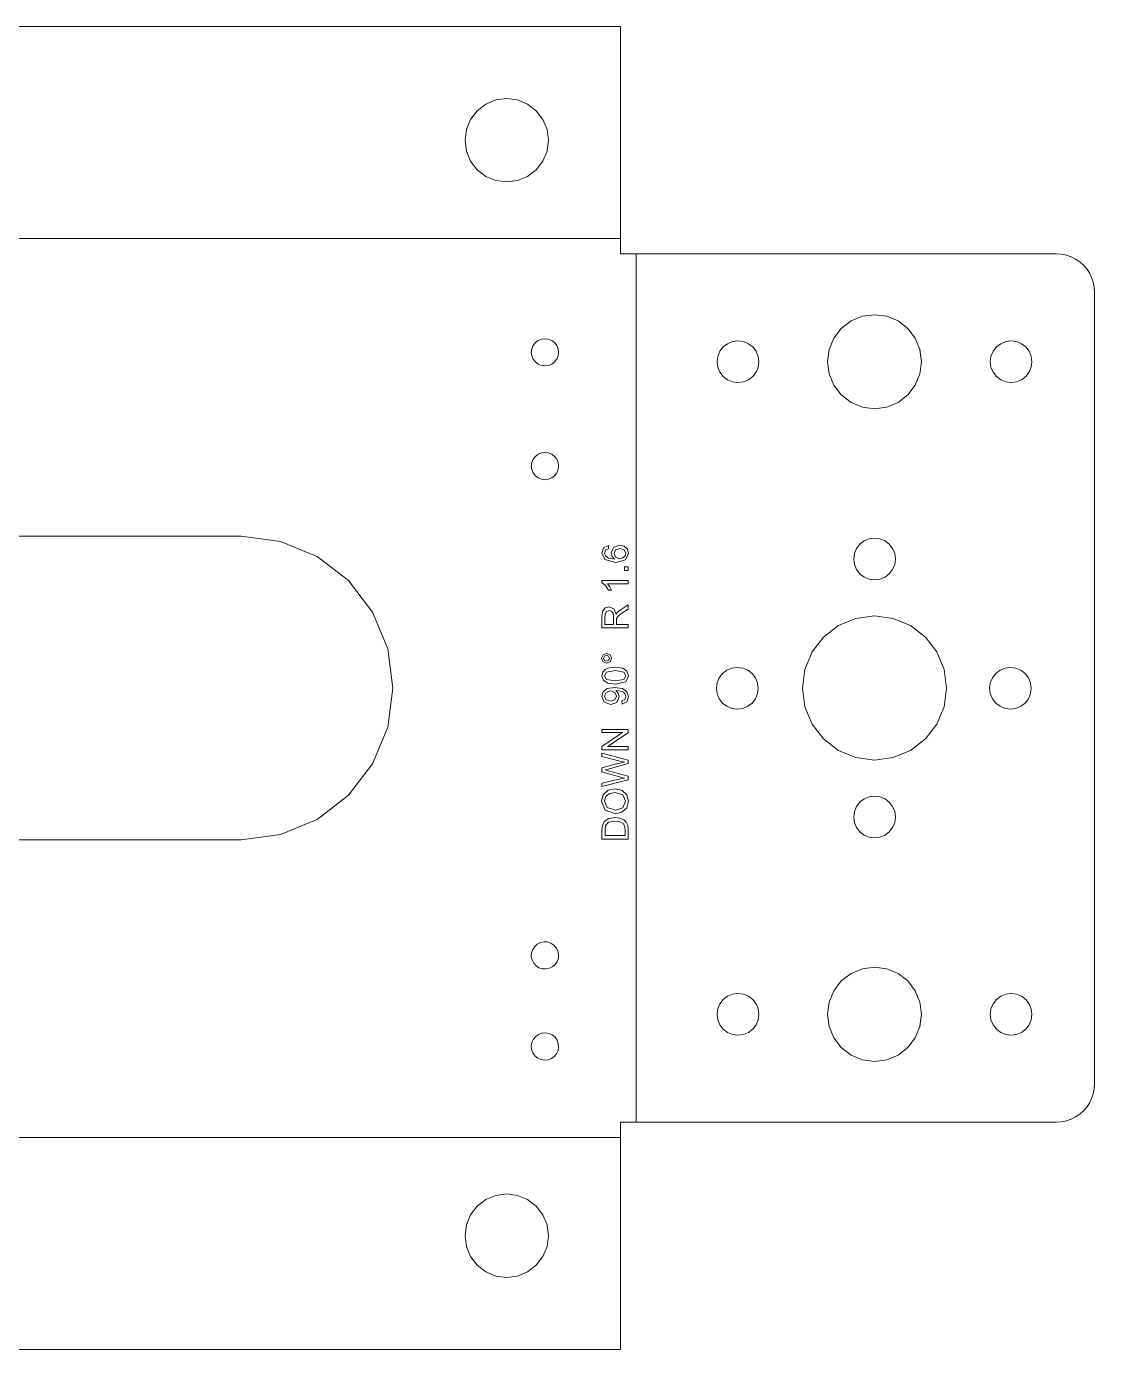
# Model space of a CAD drawing. Header units: millimetres. Extents: x 5 to 3562, y -58 to 420.
# Drawn here: x 2388.3 to 2529.1, y 11.5 to 185.9 of the extents above; entities that cross this region are included whole.
import ezdxf

# ---------------------------------------------------------------- set-up
doc = ezdxf.new("R2010")
doc.units = ezdxf.units.MM
doc.layers.add('Layer0', color=7, linetype='BYLAYER', lineweight=5, true_color=0xffffff)

msp = doc.modelspace()

# ---------------------------------------------------------------- linework, layer by layer
at = {"layer": 'Layer0'}
for p, q in [((2466.6, 185.89), (2016.6, 185.89)), ((2466.6, 185.89), (2466.6, 157.94)), ((2450.17, 176.2), (2448.85, 175.65)), ((2451.6, 176.39), (2450.17, 176.2)), ((2453.02, 176.2), (2451.6, 176.39)), ((2454.35, 175.65), (2453.02, 176.2)), ((2447.71, 174.78), (2446.83, 173.64)), ((2448.85, 175.65), (2447.71, 174.78)), ((2455.49, 174.78), (2454.35, 175.65)), ((2456.36, 173.64), (2455.49, 174.78)), ((2446.83, 173.64), (2446.28, 172.31)), ((2456.91, 172.31), (2456.36, 173.64)), ((2446.28, 172.31), (2446.1, 170.89)), ((2446.1, 170.89), (2446.28, 169.46)), ((2457.1, 170.89), (2456.91, 172.31)), ((2456.91, 169.46), (2457.1, 170.89)), ((2446.28, 169.46), (2446.83, 168.14)), ((2456.36, 168.14), (2456.91, 169.46)), ((2446.83, 168.14), (2447.71, 167)), ((2455.49, 167), (2456.36, 168.14)), ((2447.71, 167), (2448.85, 166.12)), ((2448.85, 166.12), (2450.17, 165.57)), ((2453.02, 165.57), (2454.35, 166.12)), ((2454.35, 166.12), (2455.49, 167)), ((2450.17, 165.57), (2451.6, 165.39)), ((2451.6, 165.39), (2453.02, 165.57)), ((2466.6, 157.94), (2466.6, 155.9)), ((2466.6, 155.9), (2468.64, 155.9)), ((2468.64, 155.9), (2524.08, 155.9)), ((2524.73, 155.86), (2524.08, 155.9)), ((2525.38, 155.73), (2524.73, 155.86)), ((2525.99, 155.52), (2525.38, 155.73)), ((2526.58, 155.23), (2525.99, 155.52)), ((2527.13, 154.87), (2526.58, 155.23)), ((2527.62, 154.44), (2527.13, 154.87)), ((2528.05, 153.95), (2527.62, 154.44)), ((2528.41, 153.4), (2528.05, 153.95)), ((2528.7, 152.82), (2528.41, 153.4)), ((2528.91, 152.2), (2528.7, 152.82)), ((2529.04, 151.56), (2528.91, 152.2)), ((2529.08, 150.9), (2529.04, 151.56)), ((2529.08, 46.5), (2529.08, 150.9)), ((2496.98, 147.07), (2495.7, 146.09)), ((2498.48, 147.69), (2496.98, 147.07)), ((2500.08, 147.9), (2498.48, 147.69)), ((2501.69, 147.69), (2500.08, 147.9)), ((2503.18, 147.07), (2501.69, 147.69)), ((2504.47, 146.09), (2503.18, 147.07)), ((2456.64, 144.74), (2456.17, 144.68)), ((2457.11, 144.68), (2456.64, 144.74)), ((2494.71, 144.8), (2494.09, 143.31)), ((2495.7, 146.09), (2494.71, 144.8)), ((2505.45, 144.8), (2504.47, 146.09)), ((2506.07, 143.31), (2505.45, 144.8)), ((2454.9, 143.41), (2454.84, 142.94)), ((2455.08, 143.84), (2454.9, 143.41)), ((2455.37, 144.22), (2455.08, 143.84)), ((2455.74, 144.5), (2455.37, 144.22)), ((2456.17, 144.68), (2455.74, 144.5)), ((2457.54, 144.5), (2457.11, 144.68)), ((2457.91, 144.22), (2457.54, 144.5)), ((2458.2, 143.84), (2457.91, 144.22)), ((2458.38, 143.41), (2458.2, 143.84)), ((2458.44, 142.94), (2458.38, 143.41)), ((2479.7, 143.08), (2479.42, 142.41)), ((2480.14, 143.65), (2479.7, 143.08)), ((2480.71, 144.08), (2480.14, 143.65)), ((2481.37, 144.36), (2480.71, 144.08)), ((2482.08, 144.45), (2481.37, 144.36)), ((2482.79, 144.36), (2482.08, 144.45)), ((2483.46, 144.08), (2482.79, 144.36)), ((2484.03, 143.65), (2483.46, 144.08)), ((2484.46, 143.08), (2484.03, 143.65)), ((2484.74, 142.41), (2484.46, 143.08)), ((2494.09, 143.31), (2493.88, 141.7)), ((2506.28, 141.7), (2506.07, 143.31)), ((2515.7, 143.08), (2515.42, 142.41)), ((2516.14, 143.65), (2515.7, 143.08)), ((2516.71, 144.08), (2516.14, 143.65)), ((2517.37, 144.36), (2516.71, 144.08)), ((2518.08, 144.45), (2517.37, 144.36)), ((2518.79, 144.36), (2518.08, 144.45)), ((2519.46, 144.08), (2518.79, 144.36)), ((2520.03, 143.65), (2519.46, 144.08)), ((2520.46, 143.08), (2520.03, 143.65)), ((2520.74, 142.41), (2520.46, 143.08)), ((2454.84, 142.94), (2454.9, 142.48)), ((2454.9, 142.48), (2455.08, 142.04)), ((2455.08, 142.04), (2455.37, 141.67)), ((2455.37, 141.67), (2455.74, 141.39)), ((2455.74, 141.39), (2456.17, 141.21)), ((2457.11, 141.21), (2457.54, 141.39)), ((2457.54, 141.39), (2457.91, 141.67)), ((2457.91, 141.67), (2458.2, 142.04)), ((2458.2, 142.04), (2458.38, 142.48)), ((2458.38, 142.48), (2458.44, 142.94)), ((2479.42, 142.41), (2479.33, 141.7)), ((2479.33, 141.7), (2479.42, 140.99)), ((2484.83, 141.7), (2484.74, 142.41)), ((2484.74, 140.99), (2484.83, 141.7)), ((2493.88, 141.7), (2494.09, 140.1)), ((2506.07, 140.1), (2506.28, 141.7)), ((2515.42, 142.41), (2515.33, 141.7)), ((2515.33, 141.7), (2515.42, 140.99)), ((2520.83, 141.7), (2520.74, 142.41)), ((2520.74, 140.99), (2520.83, 141.7)), ((2456.17, 141.21), (2456.64, 141.14)), ((2456.64, 141.14), (2457.11, 141.21)), ((2479.42, 140.99), (2479.7, 140.33)), ((2479.7, 140.33), (2480.14, 139.76)), ((2480.14, 139.76), (2480.71, 139.32)), ((2483.46, 139.32), (2484.03, 139.76)), ((2484.03, 139.76), (2484.46, 140.33)), ((2484.46, 140.33), (2484.74, 140.99)), ((2494.09, 140.1), (2494.71, 138.6)), ((2505.45, 138.6), (2506.07, 140.1)), ((2515.42, 140.99), (2515.7, 140.33)), ((2515.7, 140.33), (2516.14, 139.76)), ((2516.14, 139.76), (2516.71, 139.32)), ((2519.46, 139.32), (2520.03, 139.76)), ((2520.03, 139.76), (2520.46, 140.33)), ((2520.46, 140.33), (2520.74, 140.99)), ((2480.71, 139.32), (2481.37, 139.05)), ((2481.37, 139.05), (2482.08, 138.95)), ((2482.08, 138.95), (2482.79, 139.05)), ((2482.79, 139.05), (2483.46, 139.32)), ((2494.71, 138.6), (2495.7, 137.32)), ((2504.47, 137.32), (2505.45, 138.6)), ((2516.71, 139.32), (2517.37, 139.05)), ((2517.37, 139.05), (2518.08, 138.95)), ((2518.08, 138.95), (2518.79, 139.05)), ((2518.79, 139.05), (2519.46, 139.32)), ((2495.7, 137.32), (2496.98, 136.33)), ((2496.98, 136.33), (2498.48, 135.71)), ((2501.69, 135.71), (2503.18, 136.33)), ((2503.18, 136.33), (2504.47, 137.32)), ((2498.48, 135.71), (2500.08, 135.5)), ((2500.08, 135.5), (2501.69, 135.71)), ((2455.37, 129.22), (2455.08, 128.84)), ((2455.74, 129.5), (2455.37, 129.22)), ((2456.17, 129.68), (2455.74, 129.5)), ((2456.64, 129.74), (2456.17, 129.68)), ((2457.11, 129.68), (2456.64, 129.74)), ((2457.54, 129.5), (2457.11, 129.68)), ((2457.91, 129.22), (2457.54, 129.5)), ((2458.2, 128.84), (2457.91, 129.22)), ((2454.9, 128.41), (2454.84, 127.94)), ((2454.84, 127.94), (2454.9, 127.48)), ((2455.08, 128.84), (2454.9, 128.41)), ((2454.9, 127.48), (2455.08, 127.04)), ((2458.38, 128.41), (2458.2, 128.84)), ((2458.2, 127.04), (2458.38, 127.48)), ((2458.44, 127.94), (2458.38, 128.41)), ((2458.38, 127.48), (2458.44, 127.94)), ((2455.08, 127.04), (2455.37, 126.67)), ((2455.37, 126.67), (2455.74, 126.39)), ((2455.74, 126.39), (2456.17, 126.21)), ((2456.17, 126.21), (2456.64, 126.14)), ((2456.64, 126.14), (2457.11, 126.21)), ((2457.11, 126.21), (2457.54, 126.39)), ((2457.54, 126.39), (2457.91, 126.67)), ((2457.91, 126.67), (2458.2, 127.04)), ((2416.6, 118.7), (2066.6, 118.7)), ((2421.77, 118.02), (2416.6, 118.7)), ((2426.6, 116.02), (2421.77, 118.02)), ((2464.14, 116.49), (2464.37, 117.16)), ((2464.37, 117.16), (2465, 117.47)), ((2464.67, 116.89), (2464.49, 116.47)), ((2465.03, 117.05), (2464.67, 116.89)), ((2465, 117.47), (2465.03, 117.05)), ((2465.36, 116.51), (2465.67, 117.23)), ((2465.67, 117.23), (2466.48, 117.53)), ((2465.94, 116.91), (2465.74, 116.43)), ((2466.5, 117.1), (2465.94, 116.91)), ((2466.48, 117.53), (2467.08, 117.39)), ((2467.09, 116.91), (2466.5, 117.1)), ((2467.08, 117.39), (2467.51, 117.01)), ((2467.31, 116.45), (2467.09, 116.91)), ((2467.51, 117.01), (2467.65, 116.45)), ((2497.7, 117.08), (2497.42, 116.41)), ((2498.14, 117.65), (2497.7, 117.08)), ((2498.71, 118.08), (2498.14, 117.65)), ((2499.37, 118.36), (2498.71, 118.08)), ((2500.08, 118.45), (2499.37, 118.36)), ((2500.79, 118.36), (2500.08, 118.45)), ((2501.46, 118.08), (2500.79, 118.36)), ((2502.03, 117.65), (2501.46, 118.08)), ((2502.46, 117.08), (2502.03, 117.65)), ((2502.74, 116.41), (2502.46, 117.08)), ((2430.74, 112.85), (2426.6, 116.02)), ((2464.53, 115.63), (2464.14, 116.49)), ((2464.49, 116.47), (2464.6, 116.11)), ((2465.99, 115.26), (2464.53, 115.63)), ((2464.6, 116.11), (2465.03, 115.8)), ((2465.03, 115.8), (2465.82, 115.68)), ((2465.48, 116.05), (2465.36, 116.51)), ((2465.82, 115.68), (2465.48, 116.05)), ((2465.74, 116.43), (2465.94, 115.94)), ((2465.94, 115.94), (2466.48, 115.74)), ((2467.27, 115.59), (2465.99, 115.26)), ((2466.48, 115.74), (2466.9, 115.84)), ((2466.9, 115.84), (2467.2, 116.1)), ((2467.2, 116.1), (2467.31, 116.45)), ((2467.65, 116.45), (2467.27, 115.59)), ((2497.42, 116.41), (2497.33, 115.7)), ((2497.33, 115.7), (2497.42, 114.99)), ((2502.83, 115.7), (2502.74, 116.41)), ((2502.74, 114.99), (2502.83, 115.7)), ((2467.11, 114.18), (2467.11, 114.66)), ((2467.11, 114.66), (2467.6, 114.66)), ((2467.6, 114.18), (2467.11, 114.18)), ((2467.6, 114.66), (2467.6, 114.18)), ((2497.42, 114.99), (2497.7, 114.33)), ((2497.7, 114.33), (2498.14, 113.76)), ((2498.14, 113.76), (2498.71, 113.32)), ((2501.46, 113.32), (2502.03, 113.76)), ((2502.03, 113.76), (2502.46, 114.33)), ((2502.46, 114.33), (2502.74, 114.99)), ((2433.92, 108.7), (2430.74, 112.85)), ((2464.14, 112.59), (2464.14, 112.86)), ((2464.14, 112.86), (2467.6, 112.86)), ((2464.6, 112.21), (2464.14, 112.59)), ((2465, 111.59), (2464.6, 112.21)), ((2467.6, 112.44), (2464.9, 112.44)), ((2464.9, 112.44), (2465.19, 112.04)), ((2465.19, 112.04), (2465.41, 111.59)), ((2467.6, 112.86), (2467.6, 112.44)), ((2498.71, 113.32), (2499.37, 113.05)), ((2499.37, 113.05), (2500.08, 112.95)), ((2500.08, 112.95), (2500.79, 113.05)), ((2500.79, 113.05), (2501.46, 113.32)), ((2465.41, 111.59), (2465, 111.59)), ((2435.92, 103.88), (2433.92, 108.7)), ((2464.15, 108.16), (2464.25, 108.86)), ((2464.15, 106.64), (2464.15, 108.16)), ((2464.25, 108.86), (2464.57, 109.25)), ((2464.69, 108.74), (2464.53, 108.18)), ((2464.53, 108.18), (2464.53, 107.09)), ((2464.57, 109.25), (2465.09, 109.39)), ((2465.09, 108.92), (2464.69, 108.74)), ((2465.09, 109.39), (2465.71, 109.15)), ((2465.4, 108.83), (2465.09, 108.92)), ((2465.61, 108.56), (2465.4, 108.83)), ((2465.67, 108.07), (2465.61, 108.56)), ((2465.71, 109.15), (2466.03, 108.42)), ((2466.03, 108.42), (2466.2, 108.69)), ((2466.41, 108.31), (2466.18, 108.08)), ((2466.2, 108.69), (2466.66, 109.07)), ((2466.88, 108.64), (2466.41, 108.31)), ((2466.66, 109.07), (2467.6, 109.67)), ((2467.6, 109.1), (2466.88, 108.64)), ((2467.6, 109.67), (2467.6, 109.1)), ((2500.08, 108.2), (2497.62, 107.88)), ((2502.54, 107.88), (2500.08, 108.2)), ((2467.6, 106.64), (2464.15, 106.64)), ((2464.53, 107.09), (2465.67, 107.09)), ((2465.67, 107.09), (2465.67, 108.07)), ((2466.08, 107.87), (2466.07, 107.62)), ((2466.07, 107.62), (2466.07, 107.09)), ((2466.07, 107.09), (2467.6, 107.09)), ((2466.18, 108.08), (2466.08, 107.87)), ((2467.6, 107.09), (2467.6, 106.64)), ((2495.33, 106.93), (2493.36, 105.42)), ((2497.62, 107.88), (2495.33, 106.93)), ((2504.83, 106.93), (2502.54, 107.88)), ((2506.8, 105.42), (2504.83, 106.93)), ((2493.36, 105.42), (2491.85, 103.45)), ((2508.31, 103.45), (2506.8, 105.42)), ((2436.6, 98.7), (2435.92, 103.88)), ((2464.1, 102.62), (2464.29, 103.08)), ((2464.29, 103.08), (2464.75, 103.27)), ((2464.47, 102.9), (2464.35, 102.62)), ((2464.75, 103.01), (2464.47, 102.9)), ((2464.75, 103.27), (2465.21, 103.08)), ((2465.03, 102.9), (2464.75, 103.01)), ((2465.14, 102.62), (2465.03, 102.9)), ((2465.21, 103.08), (2465.4, 102.62)), ((2491.85, 103.45), (2490.9, 101.16)), ((2509.26, 101.16), (2508.31, 103.45)), ((2464.29, 102.16), (2464.1, 102.62)), ((2464.25, 100.8), (2464.57, 101.14)), ((2464.75, 101.97), (2464.29, 102.16)), ((2464.35, 102.62), (2464.47, 102.34)), ((2464.47, 102.34), (2464.75, 102.22)), ((2464.57, 101.14), (2465.09, 101.36)), ((2464.75, 102.22), (2465.03, 102.34)), ((2465.21, 102.16), (2464.75, 101.97)), ((2465.03, 102.34), (2465.14, 102.62)), ((2465.09, 101.36), (2465.9, 101.44)), ((2465.4, 102.62), (2465.21, 102.16)), ((2465.9, 101.44), (2466.88, 101.31)), ((2466.88, 101.31), (2467.45, 100.94)), ((2481.28, 101.33), (2480.62, 101.05)), ((2481.99, 101.42), (2481.28, 101.33)), ((2482.7, 101.33), (2481.99, 101.42)), ((2483.37, 101.05), (2482.7, 101.33)), ((2490.9, 101.16), (2490.58, 98.7)), ((2509.58, 98.7), (2509.26, 101.16)), ((2517.28, 101.33), (2516.62, 101.05)), ((2517.99, 101.42), (2517.28, 101.33)), ((2518.7, 101.33), (2517.99, 101.42)), ((2519.37, 101.05), (2518.7, 101.33)), ((2464.14, 100.31), (2464.25, 100.8)), ((2464.34, 99.69), (2464.14, 100.31)), ((2464.92, 99.32), (2464.34, 99.69)), ((2464.77, 100.8), (2464.49, 100.31)), ((2464.49, 100.31), (2464.74, 99.84)), ((2464.74, 99.84), (2465.9, 99.63)), ((2465.9, 101), (2464.77, 100.8)), ((2467.03, 100.8), (2465.9, 101)), ((2465.9, 99.63), (2467.03, 99.82)), ((2467.3, 99.53), (2465.9, 99.19)), ((2467.31, 100.31), (2467.03, 100.8)), ((2467.03, 99.82), (2467.31, 100.31)), ((2467.65, 100.31), (2467.3, 99.53)), ((2467.45, 100.94), (2467.65, 100.31)), ((2479.61, 100.04), (2479.33, 99.38)), ((2480.05, 100.61), (2479.61, 100.04)), ((2480.62, 101.05), (2480.05, 100.61)), ((2483.94, 100.61), (2483.37, 101.05)), ((2484.37, 100.04), (2483.94, 100.61)), ((2484.65, 99.38), (2484.37, 100.04)), ((2515.61, 100.04), (2515.33, 99.38)), ((2516.05, 100.61), (2515.61, 100.04)), ((2516.62, 101.05), (2516.05, 100.61)), ((2519.94, 100.61), (2519.37, 101.05)), ((2520.37, 100.04), (2519.94, 100.61)), ((2520.65, 99.38), (2520.37, 100.04)), ((2435.92, 93.53), (2436.6, 98.7)), ((2464.14, 97.6), (2464.32, 98.21)), ((2464.32, 98.21), (2464.84, 98.64)), ((2464.7, 98.12), (2464.49, 97.65)), ((2464.49, 97.65), (2464.72, 97.16)), ((2465.28, 98.31), (2464.7, 98.12)), ((2464.84, 98.64), (2465.8, 98.78)), ((2465.9, 99.19), (2464.92, 99.32)), ((2465.85, 98.12), (2465.28, 98.31)), ((2465.8, 98.78), (2466.86, 98.64)), ((2466.06, 97.64), (2465.85, 98.12)), ((2466.06, 98.36), (2465.98, 98.36)), ((2465.98, 98.36), (2466.3, 98.01)), ((2466.58, 98.3), (2466.06, 98.36)), ((2466.3, 98.01), (2466.43, 97.54)), ((2466.98, 98.14), (2466.58, 98.3)), ((2466.86, 98.64), (2467.45, 98.21)), ((2467.22, 97.9), (2466.98, 98.14)), ((2467.31, 97.56), (2467.22, 97.9)), ((2467.45, 98.21), (2467.65, 97.55)), ((2479.33, 99.38), (2479.24, 98.67)), ((2479.24, 98.67), (2479.33, 97.96)), ((2479.33, 97.96), (2479.61, 97.29)), ((2484.37, 97.29), (2484.65, 97.96)), ((2484.74, 98.67), (2484.65, 99.38)), ((2484.65, 97.96), (2484.74, 98.67)), ((2490.58, 98.7), (2490.9, 96.24)), ((2509.26, 96.24), (2509.58, 98.7)), ((2515.33, 99.38), (2515.24, 98.67)), ((2515.24, 98.67), (2515.33, 97.96)), ((2515.33, 97.96), (2515.61, 97.29)), ((2520.37, 97.29), (2520.65, 97.96)), ((2520.74, 98.67), (2520.65, 99.38)), ((2520.65, 97.96), (2520.74, 98.67)), ((2464.46, 96.83), (2464.14, 97.6)), ((2465.3, 96.52), (2464.46, 96.83)), ((2464.72, 97.16), (2465.32, 96.95)), ((2466.12, 96.81), (2465.3, 96.52)), ((2465.32, 96.95), (2465.85, 97.15)), ((2465.85, 97.15), (2466.06, 97.64)), ((2466.43, 97.54), (2466.12, 96.81)), ((2466.76, 96.99), (2467.18, 97.18)), ((2466.8, 96.58), (2466.76, 96.99)), ((2467.43, 96.89), (2466.8, 96.58)), ((2467.18, 97.18), (2467.31, 97.56)), ((2467.65, 97.55), (2467.43, 96.89)), ((2479.61, 97.29), (2480.05, 96.72)), ((2480.05, 96.72), (2480.62, 96.29)), ((2480.62, 96.29), (2481.28, 96.01)), ((2481.28, 96.01), (2481.99, 95.92)), ((2481.99, 95.92), (2482.7, 96.01)), ((2482.7, 96.01), (2483.37, 96.29)), ((2483.37, 96.29), (2483.94, 96.72)), ((2483.94, 96.72), (2484.37, 97.29)), ((2490.9, 96.24), (2491.85, 93.95)), ((2508.31, 93.95), (2509.26, 96.24)), ((2515.61, 97.29), (2516.05, 96.72)), ((2516.05, 96.72), (2516.62, 96.29)), ((2516.62, 96.29), (2517.28, 96.01)), ((2517.28, 96.01), (2517.99, 95.92)), ((2517.99, 95.92), (2518.7, 96.01)), ((2518.7, 96.01), (2519.37, 96.29)), ((2519.37, 96.29), (2519.94, 96.72)), ((2519.94, 96.72), (2520.37, 97.29)), ((2433.92, 88.7), (2435.92, 93.53)), ((2464.15, 92.82), (2464.15, 93.25)), ((2464.15, 93.25), (2467.6, 93.25)), ((2464.15, 91.01), (2466.86, 92.82)), ((2466.86, 92.82), (2464.15, 92.82)), ((2467.6, 92.79), (2464.89, 90.98)), ((2467.6, 93.25), (2467.6, 92.79)), ((2491.85, 93.95), (2493.36, 91.99)), ((2506.8, 91.99), (2508.31, 93.95)), ((2464.15, 90.54), (2464.15, 91.01)), ((2464.89, 90.98), (2467.6, 90.98)), ((2467.6, 90.98), (2467.6, 90.54)), ((2493.36, 91.99), (2495.33, 90.48)), ((2504.83, 90.48), (2506.8, 91.99)), ((2467.6, 90.54), (2464.15, 90.54)), ((2464.15, 89.66), (2464.15, 90.12)), ((2464.15, 90.12), (2467.6, 89.18)), ((2466.37, 89.12), (2464.15, 89.66)), ((2465.9, 88.68), (2467.11, 88.95)), ((2467.11, 88.95), (2466.37, 89.12)), ((2467.6, 89.18), (2467.6, 88.74)), ((2495.33, 90.48), (2497.62, 89.53)), ((2497.62, 89.53), (2500.08, 89.2)), ((2500.08, 89.2), (2502.54, 89.53)), ((2502.54, 89.53), (2504.83, 90.48)), ((2430.74, 84.56), (2433.92, 88.7)), ((2464.15, 88.19), (2465.9, 88.68)), ((2464.15, 87.64), (2464.15, 88.19)), ((2466.48, 86.99), (2464.15, 87.64)), ((2464.97, 88.01), (2464.57, 87.91)), ((2464.57, 87.91), (2464.97, 87.8)), ((2467.6, 88.74), (2464.97, 88.01)), ((2464.97, 87.8), (2467.6, 87.07)), ((2464.15, 86.16), (2466.41, 86.69)), ((2467.6, 86.61), (2464.15, 85.7)), ((2464.15, 85.7), (2464.15, 86.16)), ((2466.41, 86.69), (2467.11, 86.83)), ((2467.11, 86.83), (2466.48, 86.99)), ((2467.6, 87.07), (2467.6, 86.61)), ((2426.6, 81.38), (2430.74, 84.56)), ((2464.09, 83.78), (2464.32, 84.64)), ((2464.58, 82.59), (2464.09, 83.78)), ((2464.32, 84.64), (2464.96, 85.22)), ((2464.66, 84.39), (2464.49, 83.78)), ((2464.49, 83.78), (2464.82, 82.95)), ((2465.14, 84.81), (2464.66, 84.39)), ((2464.96, 85.22), (2465.88, 85.42)), ((2465.88, 84.95), (2465.14, 84.81)), ((2465.88, 85.42), (2466.82, 85.21)), ((2466.9, 84.62), (2465.88, 84.95)), ((2466.82, 85.21), (2467.44, 84.61)), ((2467.26, 83.77), (2466.9, 84.62)), ((2466.91, 82.93), (2467.26, 83.77)), ((2467.65, 83.78), (2467.42, 82.91)), ((2467.44, 84.61), (2467.65, 83.78)), ((2498.71, 84.08), (2498.14, 83.65)), ((2499.37, 84.36), (2498.71, 84.08)), ((2500.08, 84.45), (2499.37, 84.36)), ((2500.79, 84.36), (2500.08, 84.45)), ((2501.46, 84.08), (2500.79, 84.36)), ((2502.03, 83.65), (2501.46, 84.08)), ((2465.92, 82.13), (2464.58, 82.59)), ((2464.82, 82.95), (2465.93, 82.6)), ((2466.78, 82.33), (2465.92, 82.13)), ((2465.93, 82.6), (2466.91, 82.93)), ((2467.42, 82.91), (2466.78, 82.33)), ((2497.42, 82.41), (2497.33, 81.7)), ((2497.7, 83.08), (2497.42, 82.41)), ((2498.14, 83.65), (2497.7, 83.08)), ((2502.46, 83.08), (2502.03, 83.65)), ((2502.74, 82.41), (2502.46, 83.08)), ((2502.83, 81.7), (2502.74, 82.41)), ((2421.77, 79.38), (2426.6, 81.38)), ((2464.15, 79.98), (2464.2, 80.6)), ((2464.2, 80.6), (2464.45, 81.1)), ((2464.45, 81.1), (2465.04, 81.51)), ((2464.63, 80.56), (2464.56, 79.98)), ((2465.02, 81), (2464.63, 80.56)), ((2465.85, 81.17), (2465.02, 81)), ((2465.04, 81.51), (2465.86, 81.64)), ((2466.51, 81.08), (2465.85, 81.17)), ((2465.86, 81.64), (2466.55, 81.55)), ((2466.95, 80.83), (2466.51, 81.08)), ((2466.55, 81.55), (2467.05, 81.32)), ((2467.13, 80.52), (2466.95, 80.83)), ((2467.05, 81.32), (2467.36, 81)), ((2467.19, 79.99), (2467.13, 80.52)), ((2467.36, 81), (2467.54, 80.59)), ((2467.54, 80.59), (2467.6, 80.04)), ((2497.33, 81.7), (2497.42, 80.99)), ((2497.42, 80.99), (2497.7, 80.33)), ((2497.7, 80.33), (2498.14, 79.76)), ((2502.03, 79.76), (2502.46, 80.33)), ((2502.46, 80.33), (2502.74, 80.99)), ((2502.74, 80.99), (2502.83, 81.7)), ((2066.6, 78.7), (2416.6, 78.7)), ((2416.6, 78.7), (2421.77, 79.38)), ((2464.15, 78.8), (2464.15, 79.98)), ((2467.6, 78.8), (2464.15, 78.8)), ((2464.56, 79.98), (2464.56, 79.25)), ((2464.56, 79.25), (2467.19, 79.25)), ((2467.19, 79.25), (2467.19, 79.99)), ((2467.6, 80.04), (2467.6, 78.8)), ((2498.14, 79.76), (2498.71, 79.32)), ((2498.71, 79.32), (2499.37, 79.05)), ((2499.37, 79.05), (2500.08, 78.95)), ((2500.08, 78.95), (2500.79, 79.05)), ((2500.79, 79.05), (2501.46, 79.32)), ((2501.46, 79.32), (2502.03, 79.76)), ((2455.28, 64.64), (2455.02, 64.25)), ((2455.63, 64.95), (2455.28, 64.64)), ((2456.05, 65.16), (2455.63, 64.95)), ((2456.51, 65.26), (2456.05, 65.16)), ((2456.98, 65.23), (2456.51, 65.26)), ((2457.43, 65.08), (2456.98, 65.23)), ((2457.82, 64.82), (2457.43, 65.08)), ((2458.13, 64.47), (2457.82, 64.82)), ((2454.87, 63.8), (2454.84, 63.33)), ((2454.84, 63.33), (2454.94, 62.87)), ((2455.02, 64.25), (2454.87, 63.8)), ((2454.94, 62.87), (2455.15, 62.45)), ((2458.34, 64.05), (2458.13, 64.47)), ((2458.26, 62.67), (2458.41, 63.12)), ((2458.43, 63.59), (2458.34, 64.05)), ((2458.41, 63.12), (2458.43, 63.59)), ((2455.15, 62.45), (2455.46, 62.1)), ((2455.46, 62.1), (2455.85, 61.84)), ((2455.85, 61.84), (2456.3, 61.69)), ((2456.3, 61.69), (2456.77, 61.67)), ((2456.77, 61.67), (2457.23, 61.76)), ((2457.23, 61.76), (2457.65, 61.97)), ((2457.65, 61.97), (2458, 62.28)), ((2458, 62.28), (2458.26, 62.67)), ((2496.98, 61.07), (2495.7, 60.09)), ((2498.48, 61.69), (2496.98, 61.07)), ((2500.08, 61.9), (2498.48, 61.69)), ((2501.69, 61.69), (2500.08, 61.9)), ((2503.18, 61.07), (2501.69, 61.69)), ((2504.47, 60.09), (2503.18, 61.07)), ((2495.7, 60.09), (2494.71, 58.8)), ((2505.45, 58.8), (2504.47, 60.09)), ((2480.14, 57.65), (2479.7, 57.08)), ((2480.71, 58.08), (2480.14, 57.65)), ((2481.37, 58.36), (2480.71, 58.08)), ((2482.08, 58.45), (2481.37, 58.36)), ((2482.79, 58.36), (2482.08, 58.45)), ((2483.46, 58.08), (2482.79, 58.36)), ((2484.03, 57.65), (2483.46, 58.08)), ((2484.46, 57.08), (2484.03, 57.65)), ((2494.71, 58.8), (2494.09, 57.31)), ((2506.07, 57.31), (2505.45, 58.8)), ((2516.14, 57.65), (2515.7, 57.08)), ((2516.71, 58.08), (2516.14, 57.65)), ((2517.37, 58.36), (2516.71, 58.08)), ((2518.08, 58.45), (2517.37, 58.36)), ((2518.79, 58.36), (2518.08, 58.45)), ((2519.46, 58.08), (2518.79, 58.36)), ((2520.03, 57.65), (2519.46, 58.08)), ((2520.46, 57.08), (2520.03, 57.65)), ((2479.42, 56.41), (2479.33, 55.7)), ((2479.7, 57.08), (2479.42, 56.41)), ((2484.74, 56.41), (2484.46, 57.08)), ((2484.83, 55.7), (2484.74, 56.41)), ((2494.09, 57.31), (2493.88, 55.7)), ((2506.28, 55.7), (2506.07, 57.31)), ((2515.42, 56.41), (2515.33, 55.7)), ((2515.7, 57.08), (2515.42, 56.41)), ((2520.74, 56.41), (2520.46, 57.08)), ((2520.83, 55.7), (2520.74, 56.41)), ((2479.33, 55.7), (2479.42, 54.99)), ((2479.42, 54.99), (2479.7, 54.33)), ((2479.7, 54.33), (2480.14, 53.76)), ((2484.03, 53.76), (2484.46, 54.33)), ((2484.46, 54.33), (2484.74, 54.99)), ((2484.74, 54.99), (2484.83, 55.7)), ((2493.88, 55.7), (2494.09, 54.1)), ((2494.09, 54.1), (2494.71, 52.6)), ((2505.45, 52.6), (2506.07, 54.1)), ((2506.07, 54.1), (2506.28, 55.7)), ((2515.33, 55.7), (2515.42, 54.99)), ((2515.42, 54.99), (2515.7, 54.33)), ((2515.7, 54.33), (2516.14, 53.76)), ((2520.03, 53.76), (2520.46, 54.33)), ((2520.46, 54.33), (2520.74, 54.99)), ((2520.74, 54.99), (2520.83, 55.7)), ((2455.12, 52.42), (2454.92, 51.99)), ((2455.42, 52.78), (2455.12, 52.42)), ((2455.8, 53.05), (2455.42, 52.78)), ((2456.24, 53.22), (2455.8, 53.05)), ((2456.71, 53.26), (2456.24, 53.22)), ((2457.17, 53.18), (2456.71, 53.26)), ((2457.6, 52.98), (2457.17, 53.18)), ((2457.96, 52.68), (2457.6, 52.98)), ((2458.23, 52.3), (2457.96, 52.68)), ((2480.14, 53.76), (2480.71, 53.32)), ((2480.71, 53.32), (2481.37, 53.05)), ((2481.37, 53.05), (2482.08, 52.95)), ((2482.08, 52.95), (2482.79, 53.05)), ((2482.79, 53.05), (2483.46, 53.32)), ((2483.46, 53.32), (2484.03, 53.76)), ((2494.71, 52.6), (2495.7, 51.32)), ((2504.47, 51.32), (2505.45, 52.6)), ((2516.14, 53.76), (2516.71, 53.32)), ((2516.71, 53.32), (2517.37, 53.05)), ((2517.37, 53.05), (2518.08, 52.95)), ((2518.08, 52.95), (2518.79, 53.05)), ((2518.79, 53.05), (2519.46, 53.32)), ((2519.46, 53.32), (2520.03, 53.76)), ((2454.92, 51.99), (2454.84, 51.53)), ((2454.84, 51.53), (2454.88, 51.06)), ((2454.88, 51.06), (2455.05, 50.62)), ((2455.05, 50.62), (2455.32, 50.24)), ((2458.16, 50.5), (2458.36, 50.93)), ((2458.39, 51.86), (2458.23, 52.3)), ((2458.36, 50.93), (2458.44, 51.39)), ((2458.44, 51.39), (2458.39, 51.86)), ((2495.7, 51.32), (2496.98, 50.33)), ((2503.18, 50.33), (2504.47, 51.32)), ((2455.32, 50.24), (2455.68, 49.94)), ((2455.68, 49.94), (2456.11, 49.74)), ((2456.11, 49.74), (2456.57, 49.66)), ((2456.57, 49.66), (2457.04, 49.71)), ((2457.04, 49.71), (2457.48, 49.87)), ((2457.48, 49.87), (2457.86, 50.14)), ((2457.86, 50.14), (2458.16, 50.5)), ((2496.98, 50.33), (2498.48, 49.71)), ((2498.48, 49.71), (2500.08, 49.5)), ((2500.08, 49.5), (2501.69, 49.71)), ((2501.69, 49.71), (2503.18, 50.33)), ((2528.91, 45.21), (2529.04, 45.85)), ((2529.04, 45.85), (2529.08, 46.5)), ((2528.05, 43.46), (2528.41, 44)), ((2528.41, 44), (2528.7, 44.59)), ((2528.7, 44.59), (2528.91, 45.21)), ((2525.38, 41.67), (2525.99, 41.88)), ((2525.99, 41.88), (2526.58, 42.17)), ((2526.58, 42.17), (2527.13, 42.54)), ((2527.13, 42.54), (2527.62, 42.97)), ((2527.62, 42.97), (2528.05, 43.46)), ((2468.64, 41.5), (2466.6, 41.5)), ((2466.6, 41.5), (2466.6, 39.46)), ((2524.08, 41.5), (2468.64, 41.5)), ((2524.08, 41.5), (2524.73, 41.55)), ((2524.73, 41.55), (2525.38, 41.67)), ((2466.6, 39.46), (2466.6, 11.52)), ((2450.17, 31.83), (2448.85, 31.28)), ((2451.6, 32.02), (2450.17, 31.83)), ((2453.02, 31.83), (2451.6, 32.02)), ((2454.35, 31.28), (2453.02, 31.83)), ((2447.71, 30.41), (2446.83, 29.27)), ((2448.85, 31.28), (2447.71, 30.41)), ((2455.49, 30.41), (2454.35, 31.28)), ((2456.36, 29.27), (2455.49, 30.41)), ((2446.28, 27.94), (2446.1, 26.52)), ((2446.83, 29.27), (2446.28, 27.94)), ((2456.91, 27.94), (2456.36, 29.27)), ((2457.1, 26.52), (2456.91, 27.94)), ((2446.1, 26.52), (2446.28, 25.1)), ((2456.91, 25.1), (2457.1, 26.52)), ((2446.28, 25.1), (2446.83, 23.77)), ((2456.36, 23.77), (2456.91, 25.1)), ((2446.83, 23.77), (2447.71, 22.63)), ((2455.49, 22.63), (2456.36, 23.77)), ((2447.71, 22.63), (2448.85, 21.76)), ((2448.85, 21.76), (2450.17, 21.21)), ((2450.17, 21.21), (2451.6, 21.02)), ((2451.6, 21.02), (2453.02, 21.21)), ((2453.02, 21.21), (2454.35, 21.76)), ((2454.35, 21.76), (2455.49, 22.63)), ((2466.6, 11.52), (2016.6, 11.52))]:
    msp.add_line(p, q, dxfattribs=at)
at = {"layer": 'Layer0', "color": 2, "true_color": 0xffff00}
for p, q in [((2016.6, 157.94), (2466.6, 157.94)), ((2468.64, 41.5), (2468.64, 155.9)), ((2016.6, 39.46), (2466.6, 39.46))]:
    msp.add_line(p, q, dxfattribs=at)

doc.saveas('drawing.dxf')
